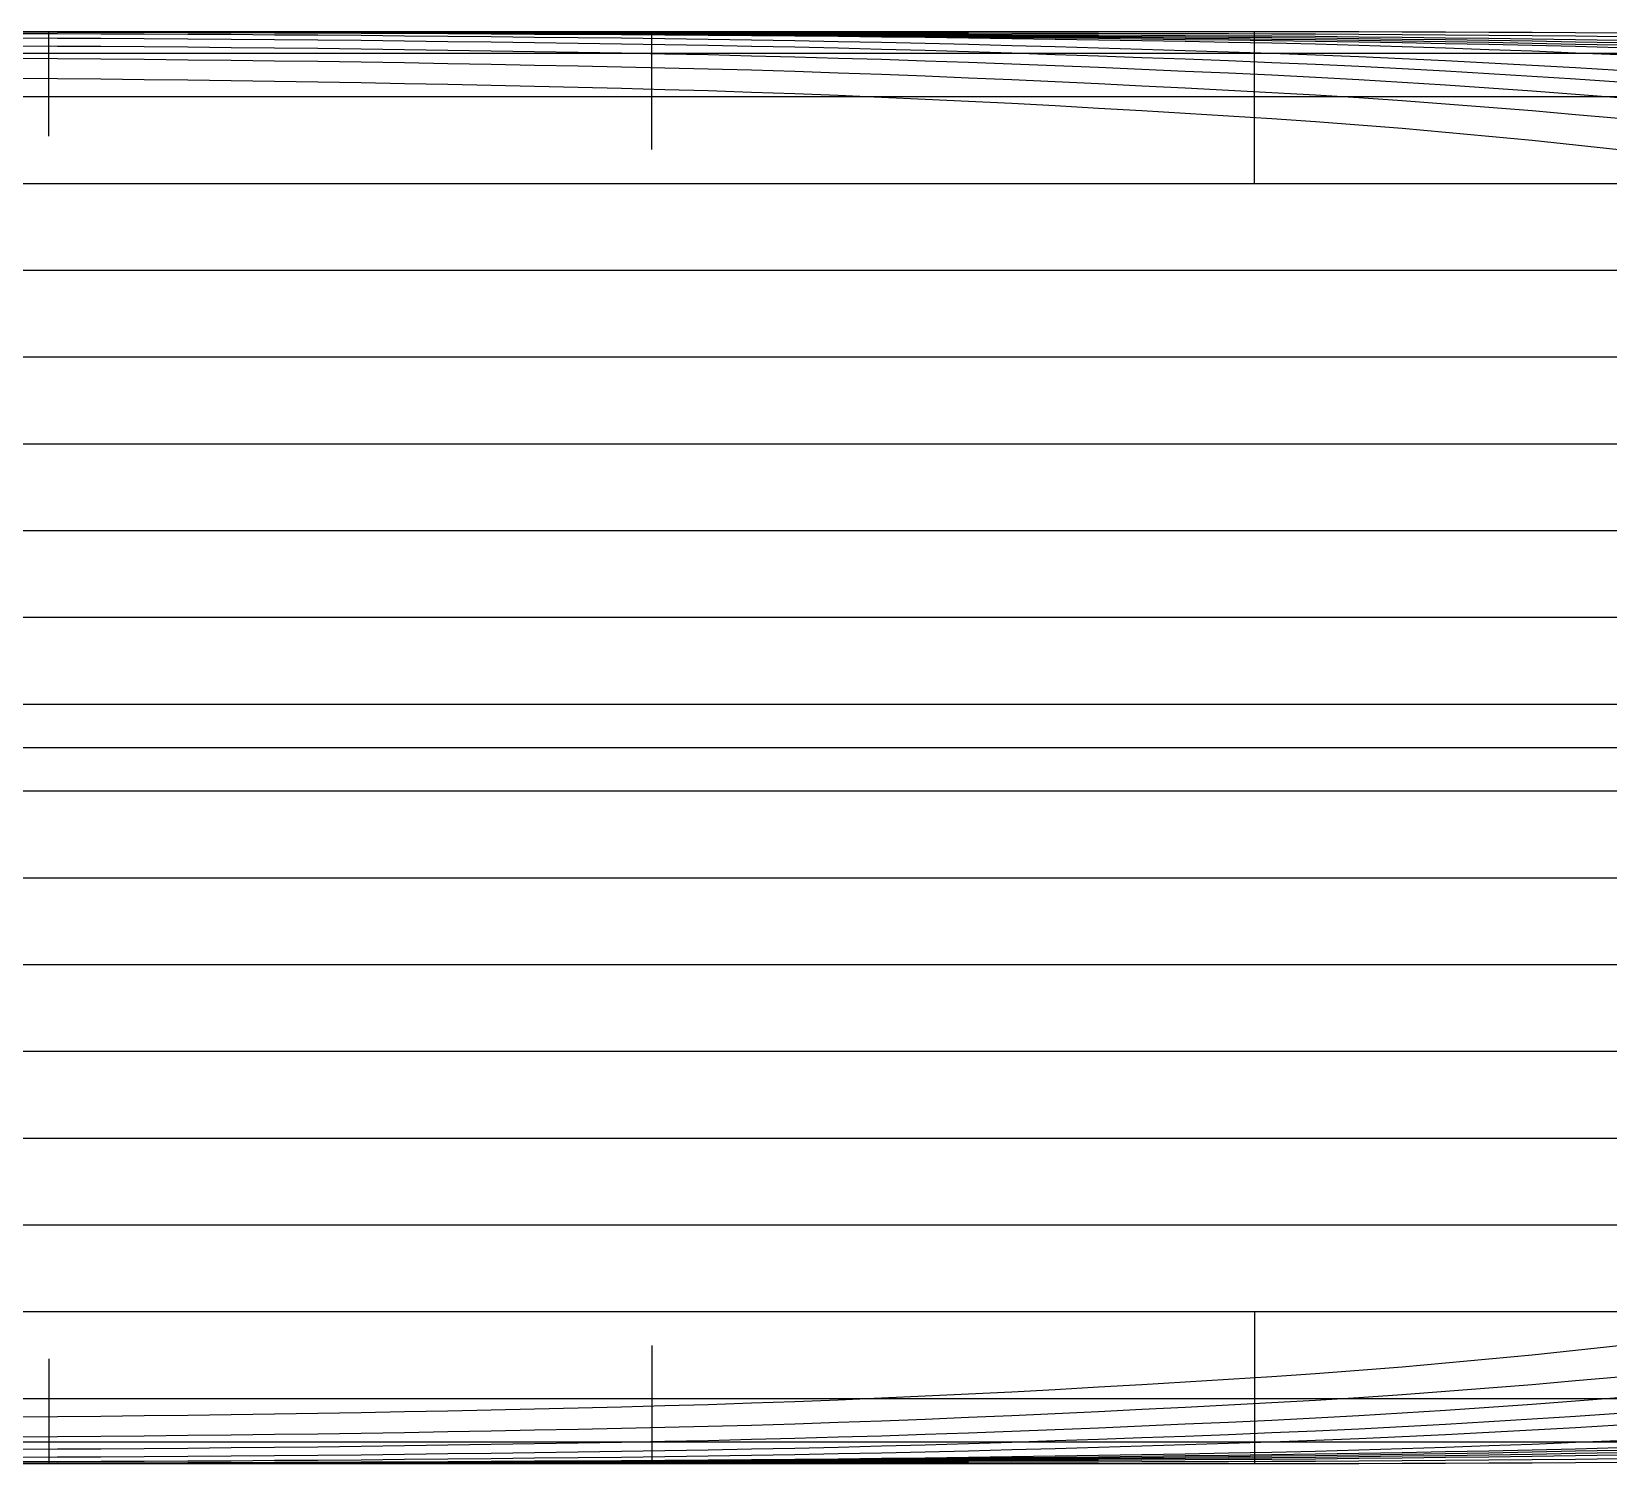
# Model space of a CAD drawing. Header units: millimetres. Extents: x 0 to 139000, y -8250 to 8250.
# Drawn here: x 83200 to 101379, y -8250 to 8250 of the extents above; entities that cross this region are included whole.
import ezdxf

# ---------------------------------------------------------------- set-up
doc = ezdxf.new("R2010")
doc.units = ezdxf.units.MM
for name, color, linetype in [('БАТОКСЫ', 1, 'Continuous'), ('ВАТЕРЛИНИИ', 3, 'Continuous'), ('КИЛЬ', 2, 'Continuous'), ('ПАЛУБА', 7, 'Continuous'), ('ШПАНГОУТЫ', 5, 'Continuous')]:
    doc.layers.add(name, color=color, linetype=linetype)

msp = doc.modelspace()

# ---------------------------------------------------------------- linework, layer by layer
at = {"layer": 'БАТОКСЫ'}
for points in [[(83000, 8000, 471), (83500, 8000, 474), (84000, 8000, 478), (84500, 8000, 484), (85000, 8000, 490), (85500, 8000, 497), (86000, 8000, 505), (86500, 8000, 514), (87000, 8000, 523), (87500, 8000, 534), (88000, 8000, 545), (88500, 8000, 557), (89000, 8000, 569), (89500, 8000, 582), (90000, 8000, 595), (90500, 8000, 610), (91000, 8000, 625), (91500, 8000, 643), (92000, 8000, 664), (92500, 8000, 686), (93000, 8000, 710), (93500, 8000, 736), (94000, 8000, 764), (94500, 8000, 793), (95000, 8000, 824), (95500, 8000, 857), (96000, 8000, 891), (96500, 8000, 926), (97000, 8000, 962), (97500, 8000, 1000), (98000, 8000, 1042), (98500, 8000, 1088), (99000, 8000, 1138), (99500, 8000, 1192), (100000, 8000, 1250), (100500, 8000, 1313), (101000, 8000, 1380), (101500, 8000, 1450)], [(83000, 7500, 88), (83500, 7500, 90), (84000, 7500, 92), (84500, 7500, 94), (85000, 7500, 97), (85500, 7500, 100), (86000, 7500, 103), (86500, 7500, 107), (87000, 7500, 112), (87500, 7500, 116), (88000, 7500, 122), (88500, 7500, 127), (89000, 7500, 133), (89500, 7500, 139), (90000, 7500, 145), (90500, 7500, 152), (91000, 7500, 160), (91500, 7500, 169), (92000, 7500, 179), (92500, 7500, 191), (93000, 7500, 203), (93500, 7500, 217), (94000, 7500, 231), (94500, 7500, 247), (95000, 7500, 264), (95500, 7500, 281), (96000, 7500, 300), (96500, 7500, 319), (97000, 7500, 340), (97500, 7500, 361), (98000, 7500, 384), (98500, 7500, 409), (99000, 7500, 437), (99500, 7500, 467), (100000, 7500, 500), (100500, 7500, 534), (101000, 7500, 570), (101500, 7500, 608)], [(83000, 6500, 0), (83500, 6500, 0), (84000, 6500, 0), (84500, 6500, 0), (85000, 6500, 0), (85500, 6500, 0), (86000, 6500, 0), (86500, 6500, 0), (87000, 6500, 0), (87500, 6500, 0), (88000, 6500, 0), (88500, 6500, 1), (89000, 6500, 1), (89500, 6500, 1), (90000, 6500, 1), (90500, 6500, 1), (91000, 6500, 1), (91500, 6500, 2), (92000, 6500, 2), (92500, 6500, 3), (93000, 6500, 4), (93500, 6500, 5), (94000, 6500, 6), (94500, 6500, 7), (95000, 6500, 8), (95500, 6500, 10), (96000, 6500, 11), (96500, 6500, 12), (97000, 6500, 14), (97500, 6500, 16), (98000, 6500, 19), (98500, 6500, 23), (99000, 6500, 29), (99500, 6500, 36), (100000, 6500, 45), (100500, 6500, 55), (101000, 6500, 67), (101500, 6500, 81)], [(83000, 5500, 0), (83500, 5500, 0), (84000, 5500, 0), (84500, 5500, 0), (85000, 5500, 0), (85500, 5500, 0), (86000, 5500, 0), (86500, 5500, 0), (87000, 5500, 0), (87500, 5500, 0), (88000, 5500, 0), (88500, 5500, 1), (89000, 5500, 1), (89500, 5500, 1), (90000, 5500, 1), (90500, 5500, 1), (91000, 5500, 1), (91500, 5500, 2), (92000, 5500, 2), (92500, 5500, 3), (93000, 5500, 4), (93500, 5500, 5), (94000, 5500, 6), (94500, 5500, 7), (95000, 5500, 8), (95500, 5500, 10), (96000, 5500, 11), (96500, 5500, 12), (97000, 5500, 14), (97500, 5500, 16), (98000, 5500, 18), (98500, 5500, 21), (99000, 5500, 24), (99500, 5500, 28), (100000, 5500, 32), (100500, 5500, 36), (101000, 5500, 41), (101500, 5500, 46)], [(83000, 4500, 0), (83500, 4500, 0), (84000, 4500, 0), (84500, 4500, 0), (85000, 4500, 0), (85500, 4500, 0), (86000, 4500, 0), (86500, 4500, 0), (87000, 4500, 0), (87500, 4500, 0), (88000, 4500, 0), (88500, 4500, 1), (89000, 4500, 1), (89500, 4500, 1), (90000, 4500, 1), (90500, 4500, 1), (91000, 4500, 1), (91500, 4500, 2), (92000, 4500, 2), (92500, 4500, 3), (93000, 4500, 4), (93500, 4500, 5), (94000, 4500, 6), (94500, 4500, 7), (95000, 4500, 8), (95500, 4500, 10), (96000, 4500, 11), (96500, 4500, 12), (97000, 4500, 14), (97500, 4500, 16), (98000, 4500, 18), (98500, 4500, 21), (99000, 4500, 24), (99500, 4500, 28), (100000, 4500, 32), (100500, 4500, 36), (101000, 4500, 41), (101500, 4500, 46)], [(83000, 3500, 0), (83500, 3500, 0), (84000, 3500, 0), (84500, 3500, 0), (85000, 3500, 0), (85500, 3500, 0), (86000, 3500, 0), (86500, 3500, 0), (87000, 3500, 0), (87500, 3500, 0), (88000, 3500, 0), (88500, 3500, 1), (89000, 3500, 1), (89500, 3500, 1), (90000, 3500, 1), (90500, 3500, 1), (91000, 3500, 1), (91500, 3500, 2), (92000, 3500, 2), (92500, 3500, 3), (93000, 3500, 4), (93500, 3500, 5), (94000, 3500, 6), (94500, 3500, 7), (95000, 3500, 8), (95500, 3500, 10), (96000, 3500, 11), (96500, 3500, 12), (97000, 3500, 14), (97500, 3500, 16), (98000, 3500, 18), (98500, 3500, 21), (99000, 3500, 24), (99500, 3500, 28), (100000, 3500, 32), (100500, 3500, 36), (101000, 3500, 41), (101500, 3500, 46)], [(83000, 2500, 0), (83500, 2500, 0), (84000, 2500, 0), (84500, 2500, 0), (85000, 2500, 0), (85500, 2500, 0), (86000, 2500, 0), (86500, 2500, 0), (87000, 2500, 0), (87500, 2500, 0), (88000, 2500, 0), (88500, 2500, 1), (89000, 2500, 1), (89500, 2500, 1), (90000, 2500, 1), (90500, 2500, 1), (91000, 2500, 1), (91500, 2500, 2), (92000, 2500, 2), (92500, 2500, 3), (93000, 2500, 4), (93500, 2500, 5), (94000, 2500, 6), (94500, 2500, 7), (95000, 2500, 8), (95500, 2500, 10), (96000, 2500, 11), (96500, 2500, 12), (97000, 2500, 14), (97500, 2500, 16), (98000, 2500, 18), (98500, 2500, 21), (99000, 2500, 24), (99500, 2500, 28), (100000, 2500, 32), (100500, 2500, 36), (101000, 2500, 41), (101500, 2500, 46)], [(83000, 1500, 0), (83500, 1500, 0), (84000, 1500, 0), (84500, 1500, 0), (85000, 1500, 0), (85500, 1500, 0), (86000, 1500, 0), (86500, 1500, 0), (87000, 1500, 0), (87500, 1500, 0), (88000, 1500, 0), (88500, 1500, 1), (89000, 1500, 1), (89500, 1500, 1), (90000, 1500, 1), (90500, 1500, 1), (91000, 1500, 1), (91500, 1500, 2), (92000, 1500, 2), (92500, 1500, 3), (93000, 1500, 4), (93500, 1500, 5), (94000, 1500, 6), (94500, 1500, 7), (95000, 1500, 8), (95500, 1500, 10), (96000, 1500, 11), (96500, 1500, 12), (97000, 1500, 14), (97500, 1500, 16), (98000, 1500, 18), (98500, 1500, 21), (99000, 1500, 24), (99500, 1500, 28), (100000, 1500, 32), (100500, 1500, 36), (101000, 1500, 41), (101500, 1500, 46)], [(83000, 500, 0), (83500, 500, 0), (84000, 500, 0), (84500, 500, 0), (85000, 500, 0), (85500, 500, 0), (86000, 500, 0), (86500, 500, 0), (87000, 500, 0), (87500, 500, 0), (88000, 500, 0), (88500, 500, 1), (89000, 500, 1), (89500, 500, 1), (90000, 500, 1), (90500, 500, 1), (91000, 500, 1), (91500, 500, 2), (92000, 500, 2), (92500, 500, 3), (93000, 500, 4), (93500, 500, 5), (94000, 500, 6), (94500, 500, 7), (95000, 500, 8), (95500, 500, 10), (96000, 500, 11), (96500, 500, 12), (97000, 500, 14), (97500, 500, 16), (98000, 500, 18), (98500, 500, 21), (99000, 500, 24), (99500, 500, 28), (100000, 500, 32), (100500, 500, 36), (101000, 500, 41), (101500, 500, 46)], [(83000, -500, 0), (83500, -500, 0), (84000, -500, 0), (84500, -500, 0), (85000, -500, 0), (85500, -500, 0), (86000, -500, 0), (86500, -500, 0), (87000, -500, 0), (87500, -500, 0), (88000, -500, 0), (88500, -500, 1), (89000, -500, 1), (89500, -500, 1), (90000, -500, 1), (90500, -500, 1), (91000, -500, 1), (91500, -500, 2), (92000, -500, 2), (92500, -500, 3), (93000, -500, 4), (93500, -500, 5), (94000, -500, 6), (94500, -500, 7), (95000, -500, 8), (95500, -500, 10), (96000, -500, 11), (96500, -500, 12), (97000, -500, 14), (97500, -500, 16), (98000, -500, 18), (98500, -500, 21), (99000, -500, 24), (99500, -500, 28), (100000, -500, 32), (100500, -500, 36), (101000, -500, 41), (101500, -500, 46)], [(83000, -1500, 0), (83500, -1500, 0), (84000, -1500, 0), (84500, -1500, 0), (85000, -1500, 0), (85500, -1500, 0), (86000, -1500, 0), (86500, -1500, 0), (87000, -1500, 0), (87500, -1500, 0), (88000, -1500, 0), (88500, -1500, 1), (89000, -1500, 1), (89500, -1500, 1), (90000, -1500, 1), (90500, -1500, 1), (91000, -1500, 1), (91500, -1500, 2), (92000, -1500, 2), (92500, -1500, 3), (93000, -1500, 4), (93500, -1500, 5), (94000, -1500, 6), (94500, -1500, 7), (95000, -1500, 8), (95500, -1500, 10), (96000, -1500, 11), (96500, -1500, 12), (97000, -1500, 14), (97500, -1500, 16), (98000, -1500, 18), (98500, -1500, 21), (99000, -1500, 24), (99500, -1500, 28), (100000, -1500, 32), (100500, -1500, 36), (101000, -1500, 41), (101500, -1500, 46)], [(83000, -2500, 0), (83500, -2500, 0), (84000, -2500, 0), (84500, -2500, 0), (85000, -2500, 0), (85500, -2500, 0), (86000, -2500, 0), (86500, -2500, 0), (87000, -2500, 0), (87500, -2500, 0), (88000, -2500, 0), (88500, -2500, 1), (89000, -2500, 1), (89500, -2500, 1), (90000, -2500, 1), (90500, -2500, 1), (91000, -2500, 1), (91500, -2500, 2), (92000, -2500, 2), (92500, -2500, 3), (93000, -2500, 4), (93500, -2500, 5), (94000, -2500, 6), (94500, -2500, 7), (95000, -2500, 8), (95500, -2500, 10), (96000, -2500, 11), (96500, -2500, 12), (97000, -2500, 14), (97500, -2500, 16), (98000, -2500, 18), (98500, -2500, 21), (99000, -2500, 24), (99500, -2500, 28), (100000, -2500, 32), (100500, -2500, 36), (101000, -2500, 41), (101500, -2500, 46)], [(83000, -3500, 0), (83500, -3500, 0), (84000, -3500, 0), (84500, -3500, 0), (85000, -3500, 0), (85500, -3500, 0), (86000, -3500, 0), (86500, -3500, 0), (87000, -3500, 0), (87500, -3500, 0), (88000, -3500, 0), (88500, -3500, 1), (89000, -3500, 1), (89500, -3500, 1), (90000, -3500, 1), (90500, -3500, 1), (91000, -3500, 1), (91500, -3500, 2), (92000, -3500, 2), (92500, -3500, 3), (93000, -3500, 4), (93500, -3500, 5), (94000, -3500, 6), (94500, -3500, 7), (95000, -3500, 8), (95500, -3500, 10), (96000, -3500, 11), (96500, -3500, 12), (97000, -3500, 14), (97500, -3500, 16), (98000, -3500, 18), (98500, -3500, 21), (99000, -3500, 24), (99500, -3500, 28), (100000, -3500, 32), (100500, -3500, 36), (101000, -3500, 41), (101500, -3500, 46)], [(83000, -4500, 0), (83500, -4500, 0), (84000, -4500, 0), (84500, -4500, 0), (85000, -4500, 0), (85500, -4500, 0), (86000, -4500, 0), (86500, -4500, 0), (87000, -4500, 0), (87500, -4500, 0), (88000, -4500, 0), (88500, -4500, 1), (89000, -4500, 1), (89500, -4500, 1), (90000, -4500, 1), (90500, -4500, 1), (91000, -4500, 1), (91500, -4500, 2), (92000, -4500, 2), (92500, -4500, 3), (93000, -4500, 4), (93500, -4500, 5), (94000, -4500, 6), (94500, -4500, 7), (95000, -4500, 8), (95500, -4500, 10), (96000, -4500, 11), (96500, -4500, 12), (97000, -4500, 14), (97500, -4500, 16), (98000, -4500, 18), (98500, -4500, 21), (99000, -4500, 24), (99500, -4500, 28), (100000, -4500, 32), (100500, -4500, 36), (101000, -4500, 41), (101500, -4500, 46)], [(83000, -5500, 0), (83500, -5500, 0), (84000, -5500, 0), (84500, -5500, 0), (85000, -5500, 0), (85500, -5500, 0), (86000, -5500, 0), (86500, -5500, 0), (87000, -5500, 0), (87500, -5500, 0), (88000, -5500, 0), (88500, -5500, 1), (89000, -5500, 1), (89500, -5500, 1), (90000, -5500, 1), (90500, -5500, 1), (91000, -5500, 1), (91500, -5500, 2), (92000, -5500, 2), (92500, -5500, 3), (93000, -5500, 4), (93500, -5500, 5), (94000, -5500, 6), (94500, -5500, 7), (95000, -5500, 8), (95500, -5500, 10), (96000, -5500, 11), (96500, -5500, 12), (97000, -5500, 14), (97500, -5500, 16), (98000, -5500, 18), (98500, -5500, 21), (99000, -5500, 24), (99500, -5500, 28), (100000, -5500, 32), (100500, -5500, 36), (101000, -5500, 41), (101500, -5500, 46)], [(83000, -6500, 0), (83500, -6500, 0), (84000, -6500, 0), (84500, -6500, 0), (85000, -6500, 0), (85500, -6500, 0), (86000, -6500, 0), (86500, -6500, 0), (87000, -6500, 0), (87500, -6500, 0), (88000, -6500, 0), (88500, -6500, 1), (89000, -6500, 1), (89500, -6500, 1), (90000, -6500, 1), (90500, -6500, 1), (91000, -6500, 1), (91500, -6500, 2), (92000, -6500, 2), (92500, -6500, 3), (93000, -6500, 4), (93500, -6500, 5), (94000, -6500, 6), (94500, -6500, 7), (95000, -6500, 8), (95500, -6500, 10), (96000, -6500, 11), (96500, -6500, 12), (97000, -6500, 14), (97500, -6500, 16), (98000, -6500, 19), (98500, -6500, 23), (99000, -6500, 29), (99500, -6500, 36), (100000, -6500, 45), (100500, -6500, 55), (101000, -6500, 67), (101500, -6500, 81)], [(83000, -7500, 88), (83500, -7500, 90), (84000, -7500, 92), (84500, -7500, 94), (85000, -7500, 97), (85500, -7500, 100), (86000, -7500, 103), (86500, -7500, 107), (87000, -7500, 112), (87500, -7500, 116), (88000, -7500, 122), (88500, -7500, 127), (89000, -7500, 133), (89500, -7500, 139), (90000, -7500, 145), (90500, -7500, 152), (91000, -7500, 160), (91500, -7500, 169), (92000, -7500, 179), (92500, -7500, 191), (93000, -7500, 203), (93500, -7500, 217), (94000, -7500, 231), (94500, -7500, 247), (95000, -7500, 264), (95500, -7500, 281), (96000, -7500, 300), (96500, -7500, 319), (97000, -7500, 340), (97500, -7500, 361), (98000, -7500, 384), (98500, -7500, 409), (99000, -7500, 437), (99500, -7500, 467), (100000, -7500, 500), (100500, -7500, 534), (101000, -7500, 570), (101500, -7500, 608)], [(83000, -8000, 471), (83500, -8000, 474), (84000, -8000, 478), (84500, -8000, 484), (85000, -8000, 490), (85500, -8000, 497), (86000, -8000, 505), (86500, -8000, 514), (87000, -8000, 523), (87500, -8000, 534), (88000, -8000, 545), (88500, -8000, 557), (89000, -8000, 569), (89500, -8000, 582), (90000, -8000, 595), (90500, -8000, 610), (91000, -8000, 625), (91500, -8000, 643), (92000, -8000, 664), (92500, -8000, 686), (93000, -8000, 710), (93500, -8000, 736), (94000, -8000, 764), (94500, -8000, 793), (95000, -8000, 824), (95500, -8000, 857), (96000, -8000, 891), (96500, -8000, 926), (97000, -8000, 962), (97500, -8000, 1000), (98000, -8000, 1042), (98500, -8000, 1088), (99000, -8000, 1138), (99500, -8000, 1192), (100000, -8000, 1250), (100500, -8000, 1313), (101000, -8000, 1380), (101500, -8000, 1450)]]:
    msp.add_polyline3d(points, dxfattribs=at)
at = {"layer": 'ВАТЕРЛИНИИ'}
for points in [[(83000, 8250, 4200), (83500, 8250, 4200), (84000, 8250, 4200), (84500, 8250, 4200), (85000, 8250, 4200), (85500, 8250, 4200), (86000, 8250, 4200), (86500, 8250, 4200), (87000, 8250, 4200), (87500, 8250, 4200), (88000, 8250, 4200), (88500, 8250, 4200), (89000, 8250, 4200), (89500, 8250, 4200), (90000, 8250, 4200), (90500, 8250, 4200), (91000, 8250, 4200), (91500, 8250, 4200), (92000, 8250, 4200), (92500, 8250, 4200), (93000, 8250, 4200), (93500, 8250, 4200), (94000, 8250, 4200), (94500, 8250, 4200), (95000, 8250, 4200), (95500, 8250, 4200), (96000, 8250, 4200), (96500, 8250, 4200), (97000, 8250, 4200), (97500, 8250, 4200), (98000, 8250, 4200), (98500, 8249, 4200), (99000, 8247, 4200), (99500, 8246, 4200), (100000, 8244, 4200), (100500, 8241, 4200), (101000, 8239, 4200), (101500, 8236, 4200)], [(83000, 8249, 3600), (83500, 8249, 3600), (84000, 8249, 3600), (84500, 8248, 3600), (85000, 8248, 3600), (85500, 8248, 3600), (86000, 8247, 3600), (86500, 8247, 3600), (87000, 8246, 3600), (87500, 8246, 3600), (88000, 8245, 3600), (88500, 8244, 3600), (89000, 8244, 3600), (89500, 8243, 3600), (90000, 8243, 3600), (90500, 8242, 3600), (91000, 8241, 3600), (91500, 8240, 3600), (92000, 8239, 3600), (92500, 8238, 3600), (93000, 8237, 3600), (93500, 8236, 3600), (94000, 8235, 3600), (94500, 8233, 3600), (95000, 8232, 3600), (95500, 8230, 3600), (96000, 8229, 3600), (96500, 8227, 3600), (97000, 8226, 3600), (97500, 8224, 3600), (98000, 8222, 3600), (98500, 8219, 3600), (99000, 8216, 3600), (99500, 8213, 3600), (100000, 8208, 3600), (100500, 8204, 3600), (101000, 8199, 3600), (101500, 8194, 3600)], [(83000, 8248, 3000), (83500, 8247, 3000), (84000, 8247, 3000), (84500, 8247, 3000), (85000, 8246, 3000), (85500, 8245, 3000), (86000, 8244, 3000), (86500, 8243, 3000), (87000, 8242, 3000), (87500, 8241, 3000), (88000, 8240, 3000), (88500, 8239, 3000), (89000, 8238, 3000), (89500, 8236, 3000), (90000, 8235, 3000), (90500, 8234, 3000), (91000, 8232, 3000), (91500, 8230, 3000), (92000, 8228, 3000), (92500, 8226, 3000), (93000, 8224, 3000), (93500, 8222, 3000), (94000, 8219, 3000), (94500, 8217, 3000), (95000, 8214, 3000), (95500, 8211, 3000), (96000, 8208, 3000), (96500, 8205, 3000), (97000, 8202, 3000), (97500, 8199, 3000), (98000, 8195, 3000), (98500, 8190, 3000), (99000, 8185, 3000), (99500, 8179, 3000), (100000, 8173, 3000), (100500, 8166, 3000), (101000, 8159, 3000), (101500, 8152, 3000)], [(83000, 8247, 2600), (83500, 8247, 2600), (84000, 8246, 2600), (84500, 8245, 2600), (85000, 8245, 2600), (85500, 8244, 2600), (86000, 8242, 2600), (86500, 8241, 2600), (87000, 8240, 2600), (87500, 8238, 2600), (88000, 8237, 2600), (88500, 8235, 2600), (89000, 8234, 2600), (89500, 8232, 2600), (90000, 8230, 2600), (90500, 8228, 2600), (91000, 8226, 2600), (91500, 8224, 2600), (92000, 8221, 2600), (92500, 8218, 2600), (93000, 8215, 2600), (93500, 8212, 2600), (94000, 8209, 2600), (94500, 8205, 2600), (95000, 8202, 2600), (95500, 8198, 2600), (96000, 8194, 2600), (96500, 8190, 2600), (97000, 8186, 2600), (97500, 8181, 2600), (98000, 8177, 2600), (98500, 8171, 2600), (99000, 8164, 2600), (99500, 8157, 2600), (100000, 8150, 2600), (100500, 8142, 2600), (101000, 8133, 2600), (101500, 8124, 2600)], [(83000, 8246, 2200), (83500, 8246, 2200), (84000, 8245, 2200), (84500, 8244, 2200), (85000, 8243, 2200), (85500, 8242, 2200), (86000, 8241, 2200), (86500, 8239, 2200), (87000, 8237, 2200), (87500, 8236, 2200), (88000, 8234, 2200), (88500, 8232, 2200), (89000, 8230, 2200), (89500, 8227, 2200), (90000, 8225, 2200), (90500, 8223, 2200), (91000, 8220, 2200), (91500, 8217, 2200), (92000, 8214, 2200), (92500, 8211, 2200), (93000, 8207, 2200), (93500, 8203, 2200), (94000, 8199, 2200), (94500, 8194, 2200), (95000, 8190, 2200), (95500, 8185, 2200), (96000, 8180, 2200), (96500, 8175, 2200), (97000, 8170, 2200), (97500, 8164, 2200), (98000, 8158, 2200), (98500, 8151, 2200), (99000, 8144, 2200), (99500, 8135, 2200), (100000, 8126, 2200), (100500, 8117, 2200), (101000, 8106, 2200), (101500, 8096, 2200)], [(83000, 8245, 1400), (83500, 8244, 1400), (84000, 8243, 1400), (84500, 8242, 1400), (85000, 8240, 1400), (85500, 8239, 1400), (86000, 8237, 1400), (86500, 8235, 1400), (87000, 8232, 1400), (87500, 8230, 1400), (88000, 8227, 1400), (88500, 8224, 1400), (89000, 8221, 1400), (89500, 8218, 1400), (90000, 8215, 1400), (90500, 8212, 1400), (91000, 8208, 1400), (91500, 8204, 1400), (92000, 8200, 1400), (92500, 8195, 1400), (93000, 8190, 1400), (93500, 8184, 1400), (94000, 8178, 1400), (94500, 8171, 1400), (95000, 8164, 1400), (95500, 8156, 1400), (96000, 8147, 1400), (96500, 8138, 1400), (97000, 8129, 1400), (97500, 8119, 1400), (98000, 8107, 1400), (98500, 8094, 1400), (99000, 8079, 1400), (99500, 8063, 1400), (100000, 8045, 1400), (100500, 8026, 1400), (101000, 8006, 1400), (101500, 7985, 1400)], [(83000, 8245, 1800), (83500, 8245, 1800), (84000, 8244, 1800), (84500, 8243, 1800), (85000, 8242, 1800), (85500, 8240, 1800), (86000, 8239, 1800), (86500, 8237, 1800), (87000, 8235, 1800), (87500, 8233, 1800), (88000, 8230, 1800), (88500, 8228, 1800), (89000, 8225, 1800), (89500, 8223, 1800), (90000, 8220, 1800), (90500, 8217, 1800), (91000, 8214, 1800), (91500, 8211, 1800), (92000, 8207, 1800), (92500, 8203, 1800), (93000, 8198, 1800), (93500, 8193, 1800), (94000, 8188, 1800), (94500, 8183, 1800), (95000, 8177, 1800), (95500, 8172, 1800), (96000, 8166, 1800), (96500, 8160, 1800), (97000, 8154, 1800), (97500, 8147, 1800), (98000, 8140, 1800), (98500, 8132, 1800), (99000, 8123, 1800), (99500, 8113, 1800), (100000, 8103, 1800), (100500, 8092, 1800), (101000, 8080, 1800), (101500, 8067, 1800)], [(83000, 8228, 1000), (83500, 8227, 1000), (84000, 8225, 1000), (84500, 8223, 1000), (85000, 8221, 1000), (85500, 8218, 1000), (86000, 8214, 1000), (86500, 8211, 1000), (87000, 8207, 1000), (87500, 8202, 1000), (88000, 8198, 1000), (88500, 8193, 1000), (89000, 8187, 1000), (89500, 8182, 1000), (90000, 8176, 1000), (90500, 8170, 1000), (91000, 8163, 1000), (91500, 8155, 1000), (92000, 8147, 1000), (92500, 8137, 1000), (93000, 8127, 1000), (93500, 8115, 1000), (94000, 8103, 1000), (94500, 8091, 1000), (95000, 8077, 1000), (95500, 8063, 1000), (96000, 8048, 1000), (96500, 8033, 1000), (97000, 8017, 1000), (97500, 8000, 1000), (98000, 7982, 1000), (98500, 7961, 1000), (99000, 7939, 1000), (99500, 7916, 1000), (100000, 7890, 1000), (100500, 7864, 1000), (101000, 7835, 1000), (101500, 7805, 1000)], [(83000, 8177, 800), (83500, 8175, 800), (84000, 8173, 800), (84500, 8170, 800), (85000, 8167, 800), (85500, 8163, 800), (86000, 8159, 800), (86500, 8154, 800), (87000, 8149, 800), (87500, 8143, 800), (88000, 8137, 800), (88500, 8130, 800), (89000, 8124, 800), (89500, 8117, 800), (90000, 8109, 800), (90500, 8102, 800), (91000, 8093, 800), (91500, 8083, 800), (92000, 8073, 800), (92500, 8061, 800), (93000, 8048, 800), (93500, 8034, 800), (94000, 8019, 800), (94500, 8004, 800), (95000, 7987, 800), (95500, 7970, 800), (96000, 7952, 800), (96500, 7934, 800), (97000, 7915, 800), (97500, 7895, 800), (98000, 7873, 800), (98500, 7850, 800), (99000, 7824, 800), (99500, 7797, 800), (100000, 7767, 800), (100500, 7736, 800), (101000, 7704, 800), (101500, 7670, 800)], [(83000, 8086, 600), (83500, 8083, 600), (84000, 8081, 600), (84500, 8077, 600), (85000, 8073, 600), (85500, 8068, 600), (86000, 8063, 600), (86500, 8057, 600), (87000, 8051, 600), (87500, 8044, 600), (88000, 8036, 600), (88500, 8028, 600), (89000, 8020, 600), (89500, 8012, 600), (90000, 8003, 600), (90500, 7994, 600), (91000, 7984, 600), (91500, 7972, 600), (92000, 7959, 600), (92500, 7945, 600), (93000, 7930, 600), (93500, 7913, 600), (94000, 7896, 600), (94500, 7877, 600), (95000, 7858, 600), (95500, 7838, 600), (96000, 7817, 600), (96500, 7795, 600), (97000, 7773, 600), (97500, 7750, 600), (98000, 7725, 600), (98500, 7698, 600), (99000, 7668, 600), (99500, 7637, 600), (100000, 7603, 600), (100500, 7568, 600), (101000, 7530, 600), (101500, 7491, 600)], [(83000, 7942, 400), (83500, 7939, 400), (84000, 7935, 400), (84500, 7931, 400), (85000, 7926, 400), (85500, 7921, 400), (86000, 7914, 400), (86500, 7907, 400), (87000, 7900, 400), (87500, 7892, 400), (88000, 7883, 400), (88500, 7874, 400), (89000, 7864, 400), (89500, 7854, 400), (90000, 7844, 400), (90500, 7833, 400), (91000, 7821, 400), (91500, 7807, 400), (92000, 7792, 400), (92500, 7776, 400), (93000, 7758, 400), (93500, 7739, 400), (94000, 7718, 400), (94500, 7697, 400), (95000, 7674, 400), (95500, 7651, 400), (96000, 7626, 400), (96500, 7601, 400), (97000, 7575, 400), (97500, 7549, 400), (98000, 7520, 400), (98500, 7489, 400), (99000, 7455, 400), (99500, 7418, 400), (100000, 7379, 400), (100500, 7339, 400), (101000, 7296, 400), (101500, 7251, 400)], [(83000, 7711, 200), (83500, 7708, 200), (84000, 7704, 200), (84500, 7699, 200), (85000, 7693, 200), (85500, 7686, 200), (86000, 7679, 200), (86500, 7671, 200), (87000, 7662, 200), (87500, 7652, 200), (88000, 7642, 200), (88500, 7631, 200), (89000, 7620, 200), (89500, 7608, 200), (90000, 7596, 200), (90500, 7584, 200), (91000, 7569, 200), (91500, 7553, 200), (92000, 7536, 200), (92500, 7516, 200), (93000, 7495, 200), (93500, 7472, 200), (94000, 7448, 200), (94500, 7423, 200), (95000, 7396, 200), (95500, 7368, 200), (96000, 7340, 200), (96500, 7310, 200), (97000, 7280, 200), (97500, 7248, 200), (98000, 7214, 200), (98500, 7177, 200), (99000, 7136, 200), (99500, 7092, 200), (100000, 7046, 200), (100500, 6997, 200), (101000, 6945, 200), (101500, 6891, 200)], [(83000, -7711, 200), (83500, -7708, 200), (84000, -7704, 200), (84500, -7699, 200), (85000, -7693, 200), (85500, -7686, 200), (86000, -7679, 200), (86500, -7671, 200), (87000, -7662, 200), (87500, -7652, 200), (88000, -7642, 200), (88500, -7631, 200), (89000, -7620, 200), (89500, -7608, 200), (90000, -7596, 200), (90500, -7584, 200), (91000, -7569, 200), (91500, -7553, 200), (92000, -7536, 200), (92500, -7516, 200), (93000, -7495, 200), (93500, -7472, 200), (94000, -7448, 200), (94500, -7423, 200), (95000, -7396, 200), (95500, -7368, 200), (96000, -7340, 200), (96500, -7310, 200), (97000, -7280, 200), (97500, -7248, 200), (98000, -7214, 200), (98500, -7177, 200), (99000, -7136, 200), (99500, -7092, 200), (100000, -7046, 200), (100500, -6997, 200), (101000, -6945, 200), (101500, -6891, 200)], [(83000, -7942, 400), (83500, -7939, 400), (84000, -7935, 400), (84500, -7931, 400), (85000, -7926, 400), (85500, -7921, 400), (86000, -7914, 400), (86500, -7907, 400), (87000, -7900, 400), (87500, -7892, 400), (88000, -7883, 400), (88500, -7874, 400), (89000, -7864, 400), (89500, -7854, 400), (90000, -7844, 400), (90500, -7833, 400), (91000, -7821, 400), (91500, -7807, 400), (92000, -7792, 400), (92500, -7776, 400), (93000, -7758, 400), (93500, -7739, 400), (94000, -7718, 400), (94500, -7697, 400), (95000, -7674, 400), (95500, -7651, 400), (96000, -7626, 400), (96500, -7601, 400), (97000, -7575, 400), (97500, -7549, 400), (98000, -7520, 400), (98500, -7489, 400), (99000, -7455, 400), (99500, -7418, 400), (100000, -7379, 400), (100500, -7339, 400), (101000, -7296, 400), (101500, -7251, 400)], [(83000, -8086, 600), (83500, -8083, 600), (84000, -8081, 600), (84500, -8077, 600), (85000, -8073, 600), (85500, -8068, 600), (86000, -8063, 600), (86500, -8057, 600), (87000, -8051, 600), (87500, -8044, 600), (88000, -8036, 600), (88500, -8028, 600), (89000, -8020, 600), (89500, -8012, 600), (90000, -8003, 600), (90500, -7994, 600), (91000, -7984, 600), (91500, -7972, 600), (92000, -7959, 600), (92500, -7945, 600), (93000, -7930, 600), (93500, -7913, 600), (94000, -7896, 600), (94500, -7877, 600), (95000, -7858, 600), (95500, -7838, 600), (96000, -7817, 600), (96500, -7795, 600), (97000, -7773, 600), (97500, -7750, 600), (98000, -7725, 600), (98500, -7698, 600), (99000, -7668, 600), (99500, -7637, 600), (100000, -7603, 600), (100500, -7568, 600), (101000, -7530, 600), (101500, -7491, 600)], [(83000, -8177, 800), (83500, -8175, 800), (84000, -8173, 800), (84500, -8170, 800), (85000, -8167, 800), (85500, -8163, 800), (86000, -8159, 800), (86500, -8154, 800), (87000, -8149, 800), (87500, -8143, 800), (88000, -8137, 800), (88500, -8130, 800), (89000, -8124, 800), (89500, -8117, 800), (90000, -8109, 800), (90500, -8102, 800), (91000, -8093, 800), (91500, -8083, 800), (92000, -8073, 800), (92500, -8061, 800), (93000, -8048, 800), (93500, -8034, 800), (94000, -8019, 800), (94500, -8004, 800), (95000, -7987, 800), (95500, -7970, 800), (96000, -7952, 800), (96500, -7934, 800), (97000, -7915, 800), (97500, -7895, 800), (98000, -7873, 800), (98500, -7850, 800), (99000, -7824, 800), (99500, -7797, 800), (100000, -7767, 800), (100500, -7736, 800), (101000, -7704, 800), (101500, -7670, 800)], [(83000, -8228, 1000), (83500, -8227, 1000), (84000, -8225, 1000), (84500, -8223, 1000), (85000, -8221, 1000), (85500, -8218, 1000), (86000, -8214, 1000), (86500, -8211, 1000), (87000, -8207, 1000), (87500, -8202, 1000), (88000, -8198, 1000), (88500, -8193, 1000), (89000, -8187, 1000), (89500, -8182, 1000), (90000, -8176, 1000), (90500, -8170, 1000), (91000, -8163, 1000), (91500, -8155, 1000), (92000, -8147, 1000), (92500, -8137, 1000), (93000, -8127, 1000), (93500, -8115, 1000), (94000, -8103, 1000), (94500, -8091, 1000), (95000, -8077, 1000), (95500, -8063, 1000), (96000, -8048, 1000), (96500, -8033, 1000), (97000, -8017, 1000), (97500, -8000, 1000), (98000, -7982, 1000), (98500, -7961, 1000), (99000, -7939, 1000), (99500, -7916, 1000), (100000, -7890, 1000), (100500, -7864, 1000), (101000, -7835, 1000), (101500, -7805, 1000)], [(83000, -8245, 1400), (83500, -8244, 1400), (84000, -8243, 1400), (84500, -8242, 1400), (85000, -8240, 1400), (85500, -8239, 1400), (86000, -8237, 1400), (86500, -8235, 1400), (87000, -8232, 1400), (87500, -8230, 1400), (88000, -8227, 1400), (88500, -8224, 1400), (89000, -8221, 1400), (89500, -8218, 1400), (90000, -8215, 1400), (90500, -8212, 1400), (91000, -8208, 1400), (91500, -8204, 1400), (92000, -8200, 1400), (92500, -8195, 1400), (93000, -8190, 1400), (93500, -8184, 1400), (94000, -8178, 1400), (94500, -8171, 1400), (95000, -8164, 1400), (95500, -8156, 1400), (96000, -8147, 1400), (96500, -8138, 1400), (97000, -8129, 1400), (97500, -8119, 1400), (98000, -8107, 1400), (98500, -8094, 1400), (99000, -8079, 1400), (99500, -8063, 1400), (100000, -8045, 1400), (100500, -8026, 1400), (101000, -8006, 1400), (101500, -7985, 1400)], [(83000, -8245, 1800), (83500, -8245, 1800), (84000, -8244, 1800), (84500, -8243, 1800), (85000, -8242, 1800), (85500, -8240, 1800), (86000, -8239, 1800), (86500, -8237, 1800), (87000, -8235, 1800), (87500, -8233, 1800), (88000, -8230, 1800), (88500, -8228, 1800), (89000, -8225, 1800), (89500, -8223, 1800), (90000, -8220, 1800), (90500, -8217, 1800), (91000, -8214, 1800), (91500, -8211, 1800), (92000, -8207, 1800), (92500, -8203, 1800), (93000, -8198, 1800), (93500, -8193, 1800), (94000, -8188, 1800), (94500, -8183, 1800), (95000, -8177, 1800), (95500, -8172, 1800), (96000, -8166, 1800), (96500, -8160, 1800), (97000, -8154, 1800), (97500, -8147, 1800), (98000, -8140, 1800), (98500, -8132, 1800), (99000, -8123, 1800), (99500, -8113, 1800), (100000, -8103, 1800), (100500, -8092, 1800), (101000, -8080, 1800), (101500, -8067, 1800)], [(83000, -8246, 2200), (83500, -8246, 2200), (84000, -8245, 2200), (84500, -8244, 2200), (85000, -8243, 2200), (85500, -8242, 2200), (86000, -8241, 2200), (86500, -8239, 2200), (87000, -8237, 2200), (87500, -8236, 2200), (88000, -8234, 2200), (88500, -8232, 2200), (89000, -8230, 2200), (89500, -8227, 2200), (90000, -8225, 2200), (90500, -8223, 2200), (91000, -8220, 2200), (91500, -8217, 2200), (92000, -8214, 2200), (92500, -8211, 2200), (93000, -8207, 2200), (93500, -8203, 2200), (94000, -8199, 2200), (94500, -8194, 2200), (95000, -8190, 2200), (95500, -8185, 2200), (96000, -8180, 2200), (96500, -8175, 2200), (97000, -8170, 2200), (97500, -8164, 2200), (98000, -8158, 2200), (98500, -8151, 2200), (99000, -8144, 2200), (99500, -8135, 2200), (100000, -8126, 2200), (100500, -8117, 2200), (101000, -8106, 2200), (101500, -8096, 2200)], [(83000, -8247, 2600), (83500, -8247, 2600), (84000, -8246, 2600), (84500, -8245, 2600), (85000, -8245, 2600), (85500, -8244, 2600), (86000, -8242, 2600), (86500, -8241, 2600), (87000, -8240, 2600), (87500, -8238, 2600), (88000, -8237, 2600), (88500, -8235, 2600), (89000, -8234, 2600), (89500, -8232, 2600), (90000, -8230, 2600), (90500, -8228, 2600), (91000, -8226, 2600), (91500, -8224, 2600), (92000, -8221, 2600), (92500, -8218, 2600), (93000, -8215, 2600), (93500, -8212, 2600), (94000, -8209, 2600), (94500, -8205, 2600), (95000, -8202, 2600), (95500, -8198, 2600), (96000, -8194, 2600), (96500, -8190, 2600), (97000, -8186, 2600), (97500, -8181, 2600), (98000, -8177, 2600), (98500, -8171, 2600), (99000, -8164, 2600), (99500, -8157, 2600), (100000, -8150, 2600), (100500, -8142, 2600), (101000, -8133, 2600), (101500, -8124, 2600)], [(83000, -8248, 3000), (83500, -8247, 3000), (84000, -8247, 3000), (84500, -8247, 3000), (85000, -8246, 3000), (85500, -8245, 3000), (86000, -8244, 3000), (86500, -8243, 3000), (87000, -8242, 3000), (87500, -8241, 3000), (88000, -8240, 3000), (88500, -8239, 3000), (89000, -8238, 3000), (89500, -8236, 3000), (90000, -8235, 3000), (90500, -8234, 3000), (91000, -8232, 3000), (91500, -8230, 3000), (92000, -8228, 3000), (92500, -8226, 3000), (93000, -8224, 3000), (93500, -8222, 3000), (94000, -8219, 3000), (94500, -8217, 3000), (95000, -8214, 3000), (95500, -8211, 3000), (96000, -8208, 3000), (96500, -8205, 3000), (97000, -8202, 3000), (97500, -8199, 3000), (98000, -8195, 3000), (98500, -8190, 3000), (99000, -8185, 3000), (99500, -8179, 3000), (100000, -8173, 3000), (100500, -8166, 3000), (101000, -8159, 3000), (101500, -8152, 3000)], [(83000, -8249, 3600), (83500, -8249, 3600), (84000, -8249, 3600), (84500, -8248, 3600), (85000, -8248, 3600), (85500, -8248, 3600), (86000, -8247, 3600), (86500, -8247, 3600), (87000, -8246, 3600), (87500, -8246, 3600), (88000, -8245, 3600), (88500, -8244, 3600), (89000, -8244, 3600), (89500, -8243, 3600), (90000, -8243, 3600), (90500, -8242, 3600), (91000, -8241, 3600), (91500, -8240, 3600), (92000, -8239, 3600), (92500, -8238, 3600), (93000, -8237, 3600), (93500, -8236, 3600), (94000, -8235, 3600), (94500, -8233, 3600), (95000, -8232, 3600), (95500, -8230, 3600), (96000, -8229, 3600), (96500, -8227, 3600), (97000, -8226, 3600), (97500, -8224, 3600), (98000, -8222, 3600), (98500, -8219, 3600), (99000, -8216, 3600), (99500, -8213, 3600), (100000, -8208, 3600), (100500, -8204, 3600), (101000, -8199, 3600), (101500, -8194, 3600)], [(83000, -8250, 4200), (83500, -8250, 4200), (84000, -8250, 4200), (84500, -8250, 4200), (85000, -8250, 4200), (85500, -8250, 4200), (86000, -8250, 4200), (86500, -8250, 4200), (87000, -8250, 4200), (87500, -8250, 4200), (88000, -8250, 4200), (88500, -8250, 4200), (89000, -8250, 4200), (89500, -8250, 4200), (90000, -8250, 4200), (90500, -8250, 4200), (91000, -8250, 4200), (91500, -8250, 4200), (92000, -8250, 4200), (92500, -8250, 4200), (93000, -8250, 4200), (93500, -8250, 4200), (94000, -8250, 4200), (94500, -8250, 4200), (95000, -8250, 4200), (95500, -8250, 4200), (96000, -8250, 4200), (96500, -8250, 4200), (97000, -8250, 4200), (97500, -8250, 4200), (98000, -8250, 4200), (98500, -8249, 4200), (99000, -8247, 4200), (99500, -8246, 4200), (100000, -8244, 4200), (100500, -8241, 4200), (101000, -8239, 4200), (101500, -8236, 4200)]]:
    msp.add_polyline3d(points, dxfattribs=at)
at = {"layer": 'КИЛЬ'}
msp.add_polyline3d([(83000, 0, 0), (83500, 0, 0), (84000, 0, 0), (84500, 0, 0), (85000, 0, 0), (85500, 0, 0), (86000, 0, 0), (86500, 0, 0), (87000, 0, 0), (87500, 0, 0), (88000, 0, 0), (88500, 0, 1), (89000, 0, 1), (89500, 0, 1), (90000, 0, 1), (90500, 0, 1), (91000, 0, 1), (91500, 0, 2), (92000, 0, 2), (92500, 0, 3), (93000, 0, 4), (93500, 0, 5), (94000, 0, 6), (94500, 0, 7), (95000, 0, 8), (95500, 0, 10), (96000, 0, 11), (96500, 0, 12), (97000, 0, 14), (97500, 0, 16), (98000, 0, 18), (98500, 0, 21), (99000, 0, 24), (99500, 0, 28), (100000, 0, 32), (100500, 0, 36), (101000, 0, 41), (101500, 0, 46)], dxfattribs=at)
at = {"layer": 'ПАЛУБА'}
for points in [[(83000, 8250, 4200), (83500, 8250, 4200), (84000, 8250, 4200), (84500, 8250, 4200), (85000, 8250, 4200), (85500, 8250, 4200), (86000, 8250, 4200), (86500, 8250, 4200), (87000, 8250, 4200), (87500, 8250, 4200), (88000, 8250, 4200), (88500, 8250, 4200), (89000, 8250, 4200), (89500, 8250, 4200), (90000, 8250, 4200), (90500, 8250, 4200), (91000, 8250, 4200), (91500, 8250, 4200), (92000, 8250, 4200), (92500, 8250, 4200), (93000, 8250, 4200), (93500, 8250, 4200), (94000, 8250, 4200), (94500, 8250, 4200), (95000, 8250, 4200), (95500, 8250, 4200), (96000, 8250, 4200), (96500, 8250, 4200), (97000, 8250, 4200), (97500, 8250, 4200), (98000, 8250, 4200), (98500, 8249, 4200), (99000, 8247, 4200), (99500, 8246, 4200), (100000, 8244, 4200), (100500, 8241, 4200), (101000, 8239, 4200), (101500, 8236, 4200)], [(83000, -8250, 4200), (83500, -8250, 4200), (84000, -8250, 4200), (84500, -8250, 4200), (85000, -8250, 4200), (85500, -8250, 4200), (86000, -8250, 4200), (86500, -8250, 4200), (87000, -8250, 4200), (87500, -8250, 4200), (88000, -8250, 4200), (88500, -8250, 4200), (89000, -8250, 4200), (89500, -8250, 4200), (90000, -8250, 4200), (90500, -8250, 4200), (91000, -8250, 4200), (91500, -8250, 4200), (92000, -8250, 4200), (92500, -8250, 4200), (93000, -8250, 4200), (93500, -8250, 4200), (94000, -8250, 4200), (94500, -8250, 4200), (95000, -8250, 4200), (95500, -8250, 4200), (96000, -8250, 4200), (96500, -8250, 4200), (97000, -8250, 4200), (97500, -8250, 4200), (98000, -8250, 4200), (98500, -8249, 4200), (99000, -8247, 4200), (99500, -8246, 4200), (100000, -8244, 4200), (100500, -8241, 4200), (101000, -8239, 4200), (101500, -8236, 4200)]]:
    msp.add_polyline3d(points, dxfattribs=at)
at = {"layer": 'ШПАНГОУТЫ'}
for points in [[(83400, 7046, 0), (83400, 7046, 0), (83400, 7245, 17), (83400, 7362, 43), (83400, 7459, 74), (83400, 7544, 109), (83400, 7620, 147), (83400, 7690, 188), (83400, 7753, 231), (83400, 7812, 277), (83400, 7866, 324), (83400, 7915, 374), (83400, 7961, 425), (83400, 8004, 478), (83400, 8042, 533), (83400, 8077, 589), (83400, 8109, 646), (83400, 8138, 705), (83400, 8163, 765), (83400, 8185, 827), (83400, 8203, 889), (83400, 8218, 953), (83400, 8230, 1018), (83400, 8238, 1084), (83400, 8243, 1151), (83400, 8244, 1219), (83400, 8244, 1288), (83400, 8244, 1358), (83400, 8244, 1429), (83400, 8244, 1501), (83400, 8244, 1574), (83400, 8245, 1648), (83400, 8245, 1722), (83400, 8245, 1798), (83400, 8245, 1874), (83400, 8245, 1951), (83400, 8245, 2029), (83400, 8246, 2107), (83400, 8246, 2187), (83400, 8246, 2267), (83400, 8246, 2348), (83400, 8246, 2430), (83400, 8246, 2512), (83400, 8247, 2595), (83400, 8247, 2679), (83400, 8247, 2763), (83400, 8247, 2848), (83400, 8247, 2934), (83400, 8248, 3020), (83400, 8248, 3108), (83400, 8248, 3195), (83400, 8248, 3284), (83400, 8248, 3373), (83400, 8248, 3462), (83400, 8249, 3552), (83400, 8249, 3643), (83400, 8249, 3735), (83400, 8249, 3826), (83400, 8249, 3919), (83400, 8250, 4012), (83400, 8250, 4106), (83400, 8250, 4200)], [(90350, 6890, 1), (90350, 6890, 1), (90350, 7099, 18), (90350, 7223, 44), (90350, 7325, 75), (90350, 7414, 109), (90350, 7495, 148), (90350, 7569, 189), (90350, 7636, 232), (90350, 7699, 278), (90350, 7757, 325), (90350, 7811, 375), (90350, 7861, 426), (90350, 7907, 479), (90350, 7950, 534), (90350, 7990, 590), (90350, 8026, 647), (90350, 8059, 706), (90350, 8089, 766), (90350, 8115, 828), (90350, 8139, 890), (90350, 8159, 954), (90350, 8176, 1019), (90350, 8190, 1085), (90350, 8201, 1152), (90350, 8208, 1220), (90350, 8211, 1289), (90350, 8212, 1359), (90350, 8213, 1430), (90350, 8214, 1502), (90350, 8215, 1575), (90350, 8216, 1648), (90350, 8217, 1723), (90350, 8218, 1798), (90350, 8219, 1874), (90350, 8220, 1951), (90350, 8221, 2029), (90350, 8222, 2108), (90350, 8223, 2187), (90350, 8224, 2267), (90350, 8225, 2348), (90350, 8227, 2430), (90350, 8228, 2512), (90350, 8229, 2595), (90350, 8230, 2679), (90350, 8231, 2764), (90350, 8232, 2849), (90350, 8233, 2934), (90350, 8234, 3021), (90350, 8236, 3108), (90350, 8237, 3196), (90350, 8238, 3284), (90350, 8239, 3373), (90350, 8240, 3462), (90350, 8241, 3553), (90350, 8243, 3643), (90350, 8244, 3735), (90350, 8245, 3827), (90350, 8246, 3919), (90350, 8248, 4012), (90350, 8249, 4106), (90350, 8250, 4200)], [(97300, 6505, 15), (97300, 6505, 15), (97300, 6738, 32), (97300, 6875, 57), (97300, 6990, 88), (97300, 7090, 123), (97300, 7181, 161), (97300, 7265, 202), (97300, 7342, 245), (97300, 7414, 291), (97300, 7482, 338), (97300, 7545, 388), (97300, 7604, 439), (97300, 7660, 492), (97300, 7712, 546), (97300, 7761, 602), (97300, 7807, 659), (97300, 7849, 718), (97300, 7889, 778), (97300, 7926, 839), (97300, 7960, 901), (97300, 7991, 965), (97300, 8019, 1029), (97300, 8045, 1095), (97300, 8067, 1162), (97300, 8087, 1230), (97300, 8104, 1299), (97300, 8117, 1368), (97300, 8128, 1439), (97300, 8136, 1511), (97300, 8141, 1583), (97300, 8144, 1657), (97300, 8147, 1731), (97300, 8150, 1806), (97300, 8153, 1882), (97300, 8156, 1959), (97300, 8160, 2037), (97300, 8163, 2115), (97300, 8166, 2194), (97300, 8170, 2274), (97300, 8173, 2355), (97300, 8176, 2436), (97300, 8180, 2518), (97300, 8183, 2601), (97300, 8187, 2684), (97300, 8190, 2768), (97300, 8194, 2853), (97300, 8197, 2939), (97300, 8201, 3025), (97300, 8205, 3111), (97300, 8208, 3199), (97300, 8212, 3287), (97300, 8216, 3376), (97300, 8219, 3465), (97300, 8223, 3555), (97300, 8227, 3645), (97300, 8231, 3736), (97300, 8234, 3828), (97300, 8238, 3920), (97300, 8242, 4013), (97300, 8246, 4106), (97300, 8250, 4200)], [(97300, -6505, 15), (97300, -6505, 15), (97300, -6738, 32), (97300, -6875, 57), (97300, -6990, 88), (97300, -7090, 123), (97300, -7181, 161), (97300, -7265, 202), (97300, -7342, 245), (97300, -7414, 291), (97300, -7482, 338), (97300, -7545, 388), (97300, -7604, 439), (97300, -7660, 492), (97300, -7712, 546), (97300, -7761, 602), (97300, -7807, 659), (97300, -7849, 718), (97300, -7889, 778), (97300, -7926, 839), (97300, -7960, 901), (97300, -7991, 965), (97300, -8019, 1029), (97300, -8045, 1095), (97300, -8067, 1162), (97300, -8087, 1230), (97300, -8104, 1299), (97300, -8117, 1368), (97300, -8128, 1439), (97300, -8136, 1511), (97300, -8141, 1583), (97300, -8144, 1657), (97300, -8147, 1731), (97300, -8150, 1806), (97300, -8153, 1882), (97300, -8156, 1959), (97300, -8160, 2037), (97300, -8163, 2115), (97300, -8166, 2194), (97300, -8170, 2274), (97300, -8173, 2355), (97300, -8176, 2436), (97300, -8180, 2518), (97300, -8183, 2601), (97300, -8187, 2684), (97300, -8190, 2768), (97300, -8194, 2853), (97300, -8197, 2939), (97300, -8201, 3025), (97300, -8205, 3111), (97300, -8208, 3199), (97300, -8212, 3287), (97300, -8216, 3376), (97300, -8219, 3465), (97300, -8223, 3555), (97300, -8227, 3645), (97300, -8231, 3736), (97300, -8234, 3828), (97300, -8238, 3920), (97300, -8242, 4013), (97300, -8246, 4106), (97300, -8250, 4200)], [(90350, -6890, 1), (90350, -6890, 1), (90350, -7099, 18), (90350, -7223, 44), (90350, -7325, 75), (90350, -7414, 109), (90350, -7495, 148), (90350, -7569, 189), (90350, -7636, 232), (90350, -7699, 278), (90350, -7757, 325), (90350, -7811, 375), (90350, -7861, 426), (90350, -7907, 479), (90350, -7950, 534), (90350, -7990, 590), (90350, -8026, 647), (90350, -8059, 706), (90350, -8089, 766), (90350, -8115, 828), (90350, -8139, 890), (90350, -8159, 954), (90350, -8176, 1019), (90350, -8190, 1085), (90350, -8201, 1152), (90350, -8208, 1220), (90350, -8211, 1289), (90350, -8212, 1359), (90350, -8213, 1430), (90350, -8214, 1502), (90350, -8215, 1575), (90350, -8216, 1648), (90350, -8217, 1723), (90350, -8218, 1798), (90350, -8219, 1874), (90350, -8220, 1951), (90350, -8221, 2029), (90350, -8222, 2108), (90350, -8223, 2187), (90350, -8224, 2267), (90350, -8225, 2348), (90350, -8227, 2430), (90350, -8228, 2512), (90350, -8229, 2595), (90350, -8230, 2679), (90350, -8231, 2764), (90350, -8232, 2849), (90350, -8233, 2934), (90350, -8234, 3021), (90350, -8236, 3108), (90350, -8237, 3196), (90350, -8238, 3284), (90350, -8239, 3373), (90350, -8240, 3462), (90350, -8241, 3553), (90350, -8243, 3643), (90350, -8244, 3735), (90350, -8245, 3827), (90350, -8246, 3919), (90350, -8248, 4012), (90350, -8249, 4106), (90350, -8250, 4200)], [(83400, -7046, 0), (83400, -7046, 0), (83400, -7245, 17), (83400, -7362, 43), (83400, -7459, 74), (83400, -7544, 109), (83400, -7620, 147), (83400, -7690, 188), (83400, -7753, 231), (83400, -7812, 277), (83400, -7866, 324), (83400, -7915, 374), (83400, -7961, 425), (83400, -8004, 478), (83400, -8042, 533), (83400, -8077, 589), (83400, -8109, 646), (83400, -8138, 705), (83400, -8163, 765), (83400, -8185, 827), (83400, -8203, 889), (83400, -8218, 953), (83400, -8230, 1018), (83400, -8238, 1084), (83400, -8243, 1151), (83400, -8244, 1219), (83400, -8244, 1288), (83400, -8244, 1358), (83400, -8244, 1429), (83400, -8244, 1501), (83400, -8244, 1574), (83400, -8245, 1648), (83400, -8245, 1722), (83400, -8245, 1798), (83400, -8245, 1874), (83400, -8245, 1951), (83400, -8245, 2029), (83400, -8246, 2107), (83400, -8246, 2187), (83400, -8246, 2267), (83400, -8246, 2348), (83400, -8246, 2430), (83400, -8246, 2512), (83400, -8247, 2595), (83400, -8247, 2679), (83400, -8247, 2763), (83400, -8247, 2848), (83400, -8247, 2934), (83400, -8248, 3020), (83400, -8248, 3108), (83400, -8248, 3195), (83400, -8248, 3284), (83400, -8248, 3373), (83400, -8248, 3462), (83400, -8249, 3552), (83400, -8249, 3643), (83400, -8249, 3735), (83400, -8249, 3826), (83400, -8249, 3919), (83400, -8250, 4012), (83400, -8250, 4106), (83400, -8250, 4200)]]:
    msp.add_polyline3d(points, dxfattribs=at)

doc.saveas('drawing.dxf')
